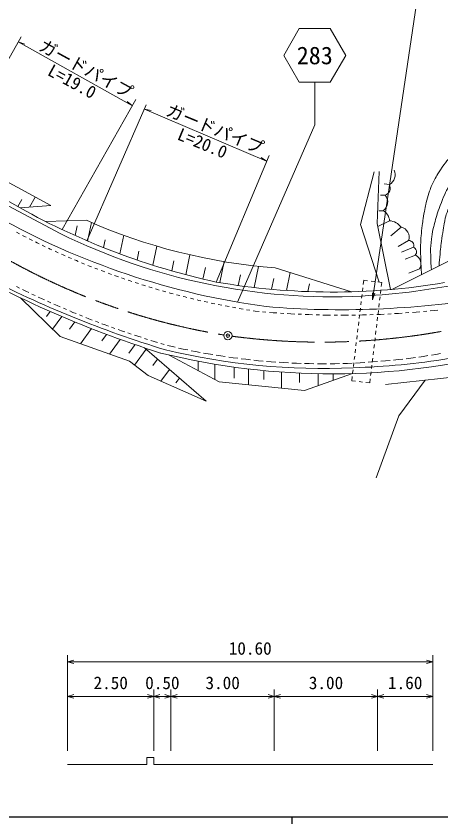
# Model space of a CAD drawing. Units: millimetres, scale not verified. Extents: x 40000 to 680000, y 20000 to 380000.
# Drawn here: x 127978 to 189622, y 204000 to 321308 of the extents above; entities that cross this region are included whole.
import ezdxf
from ezdxf.enums import TextEntityAlignment as Align

# ---------------------------------------------------------------- set-up
doc = ezdxf.new("R2010")
doc.units = ezdxf.units.MM
doc.header["$LTSCALE"] = 1000
doc.header["$PDMODE"] = 32
doc.header["$PDSIZE"] = 500
doc.linetypes.add('CHAIN', pattern=[18.5, 12, -1.5, 3.5, -1.5])
for name, color, linetype, lineweight in [('M-BGD', 7, 'Continuous', 13), ('M-BMK', 2, 'CHAIN', 13), ('M-STR-HTXT', 7, 'Continuous', 13), ('M-TTL', 2, 'Continuous', 140), ('M-TTL-BAND', 7, 'Continuous', 25), ('M-WORK', 1, 'Continuous', 13)]:
    doc.layers.add(name, color=color, linetype=linetype, lineweight=lineweight)
doc.styles.add('ＭＳ ゴシック', font='')
doc.styles.get('ＭＳ ゴシック').set_extended_font_data('MS Gothic')

# ---------------------------------------------------------------- blocks, each defined once
blk = doc.blocks.new('open_arrow')
at = {"color": 0, "linetype": 'Continuous', "lineweight": -2}
blk.add_lwpolyline([(7.5, 1.25), (0, 0), (7.5, -1.25)], dxfattribs=at)

msp = doc.modelspace()

# ---------------------------------------------------------------- linework, layer by layer
at = {"layer": 'M-BGD'}
msp.add_circle((158712, 274905), 600, dxfattribs=at)
msp.add_point((158712, 274905), dxfattribs=at)
at = {"layer": 'M-BMK'}
for centre, radius, start, end in [((173587, 369619), 95874, 241.09037, 260.71574), ((172284, 372043), 98081, 262.3963, 281.73149)]:
    msp.add_arc(centre, radius, start, end, dxfattribs=at)
at = {"layer": 'M-STR-HTXT'}
for p, q in [((128704, 318304), (117876, 299399)), ((145350, 309181), (134673, 290300)), ((144841, 308281), (144087, 308912)), ((146867, 308443), (138244, 288689)), ((164679, 301054), (156998, 282696)), ((164337, 300239), (163519, 300785))]:
    msp.add_line(p, q, dxfattribs=at)
for points in [[(144841, 308281), (128285, 317573), (129218, 317261)], [(164337, 300239), (146590, 307810), (147551, 307600)]]:
    msp.add_lwpolyline(points, dxfattribs=at)
at = {"layer": 'M-TTL', "lineweight": 13}
msp.add_lwpolyline([(179721, 280126), (187667, 333953), (158610, 333953)], dxfattribs=at)
at = {"layer": 'M-TTL-BAND'}
for p, q in [((40000, 205000), (579000, 205000)), ((168000, 205000), (168000, 204000))]:
    msp.add_line(p, q, dxfattribs=at)
at = {"layer": 'M-WORK'}
for p, q in [((75790, 322815), (128574, 293447)), ((171320, 311706), (171320, 305533)), ((160102, 279767), (171320, 305533)), ((134359, 289744), (117496, 298735)), ((181394, 296978), (182152, 296841)), ((128818, 294699), (128216, 293646)), ((130755, 295041), (129909, 293559)), ((180886, 295299), (181541, 295291)), ((180623, 293012), (181266, 293047)), ((132262, 291483), (138166, 291659)), ((138344, 288646), (138909, 291335)), ((180472, 290770), (182186, 291594)), ((128034, 289920), (128476, 289687)), ((136530, 289442), (136825, 290846)), ((182354, 289400), (183842, 290641)), ((128919, 289454), (129176, 289319)), ((129176, 289319), (129436, 289188)), ((129882, 288964), (130329, 288739)), ((140648, 287694), (140887, 288827)), ((143014, 286783), (143583, 289485)), ((183422, 287870), (184927, 288721)), ((130776, 288515), (131036, 288384)), ((131036, 288384), (131298, 288259)), ((131749, 288043), (132200, 287827)), ((132651, 287611), (132913, 287485)), ((132913, 287485), (133177, 287365)), ((147793, 285143), (148375, 287913)), ((183924, 287030), (185653, 287748)), ((225528, 287552), (185998, 281345)), ((133632, 287158), (134087, 286950)), ((134542, 286743), (134807, 286623)), ((134807, 286623), (135074, 286507)), ((135533, 286309), (135991, 286110)), ((145539, 285884), (145807, 287161)), ((152589, 283755), (153197, 286645)), ((184454, 285994), (185920, 286602)), ((136450, 285911), (136717, 285796)), ((136717, 285796), (136986, 285686)), ((137448, 285496), (137911, 285306)), ((138374, 285116), (138642, 285006)), ((150568, 284309), (150877, 285774)), ((157520, 282607), (158160, 285653)), ((138642, 285006), (138913, 284901)), ((139380, 284720), (139846, 284539)), ((140312, 284358), (140583, 284253)), ((140583, 284253), (140856, 284153)), ((141325, 283981), (141794, 283809)), ((155087, 283130), (155443, 284823)), ((162524, 281894), (163169, 284962)), ((176657, 281278), (165590, 284738)), ((167220, 281462), (167766, 284058)), ((184966, 283957), (186527, 284605)), ((142264, 283636), (142537, 283536)), ((142537, 283536), (142812, 283442)), ((143284, 283279), (143757, 283116)), ((144230, 282952), (144504, 282858)), ((144504, 282858), (144781, 282768)), ((160212, 282190), (160538, 283743)), ((165050, 281633), (165383, 283217)), ((178428, 282950), (178357, 282354)), ((178992, 282883), (178428, 282950)), ((179985, 282764), (179489, 282824)), ((128023, 282043), (128471, 281821)), ((128919, 281598), (129369, 281374)), ((145256, 282614), (145732, 282460)), ((146208, 282306), (146484, 282216)), ((146484, 282216), (146762, 282132)), ((147241, 281987), (147719, 281842)), ((148198, 281697), (148476, 281613)), ((148476, 281613), (148756, 281534)), ((170324, 281301), (170561, 282424)), ((178298, 281858), (178239, 281361)), ((181046, 282638), (180482, 282705)), ((180857, 281049), (180916, 281546)), ((180975, 282042), (181046, 282638)), ((129369, 281374), (129824, 281159)), ((130276, 280945), (130728, 280731)), ((131180, 280517), (131635, 280302)), ((149237, 281398), (149718, 281262)), ((150199, 281127), (150479, 281048)), ((150479, 281048), (150760, 280974)), ((151244, 280847), (151728, 280721)), ((152211, 280594), (152493, 280521)), ((152493, 280521), (152775, 280452)), ((178179, 280865), (178120, 280368)), ((180739, 280056), (180798, 280553)), ((131635, 280302), (132094, 280096)), ((132550, 279891), (133006, 279686)), ((133462, 279481), (133921, 279274)), ((133921, 279274), (134383, 279077)), ((153261, 280335), (153747, 280218)), ((154233, 280100), (154516, 280032)), ((154516, 280032), (154799, 279969)), ((155288, 279861), (155776, 279753)), ((156264, 279645), (156548, 279582)), ((156548, 279582), (156833, 279524)), ((157323, 279426), (157813, 279327)), ((158303, 279228), (158588, 279171)), ((178061, 279872), (178002, 279376)), ((180620, 279063), (180679, 279560)), ((132933, 278412), (132397, 277685)), ((134843, 278881), (135303, 278685)), ((135763, 278489), (136226, 278291)), ((136226, 278291), (136693, 278103)), ((158588, 279171), (158874, 279119)), ((159366, 279029), (159858, 278940)), ((160350, 278850), (160636, 278798)), ((160636, 278798), (160923, 278752)), ((161416, 278672), (161910, 278592)), ((162403, 278512), (162690, 278465)), ((162690, 278465), (163237, 278418)), ((163735, 278375), (164234, 278333)), ((164732, 278290), (165279, 278243)), ((165279, 278243), (165827, 278207)), ((166326, 278174), (166825, 278141)), ((167324, 278108), (167872, 278072)), ((167872, 278072), (168421, 278047)), ((168920, 278024), (169420, 278001)), ((177943, 278879), (177883, 278383)), ((180502, 278070), (180561, 278567)), ((180859, 277992), (181408, 278022)), ((181907, 278048), (182406, 278075)), ((182906, 278102), (183454, 278131)), ((183454, 278131), (184002, 278172)), ((184500, 278208), (184999, 278245)), ((185498, 278282), (186046, 278322)), ((186046, 278322), (186592, 278373)), ((187090, 278420), (187588, 278466)), ((188086, 278513), (188633, 278564)), ((188633, 278564), (189178, 278626)), ((134614, 277683), (133265, 275851)), ((136504, 276892), (135720, 275828)), ((137156, 277916), (137620, 277729)), ((138084, 277542), (138550, 277354)), ((138550, 277354), (139020, 277175)), ((139488, 276997), (139955, 276819)), ((169919, 277978), (170468, 277953)), ((170468, 277953), (171017, 277938)), ((171517, 277925), (172016, 277912)), ((172516, 277899), (173065, 277885)), ((173065, 277885), (173615, 277882)), ((174115, 277879), (174615, 277876)), ((175115, 277872), (175664, 277869)), ((175664, 277869), (176213, 277877)), ((176713, 277884), (177213, 277890)), ((177706, 276893), (177647, 276397)), ((177713, 277897), (178262, 277905)), ((177824, 277886), (177765, 277390)), ((178262, 277905), (178811, 277923)), ((179311, 277940), (179811, 277957)), ((180310, 277974), (180859, 277992)), ((180383, 277077), (180443, 277574)), ((138909, 275926), (137294, 273734)), ((140422, 276641), (140892, 276462)), ((140892, 276462), (141366, 276292)), ((141837, 276123), (142307, 275954)), ((142778, 275785), (143251, 275616)), ((177587, 275900), (177528, 275404)), ((180265, 276084), (180324, 276581)), ((141093, 275090), (140419, 274175)), ((143251, 275616), (143728, 275455)), ((144202, 275295), (144676, 275136)), ((145150, 274976), (145627, 274816)), ((145627, 274816), (146106, 274664)), ((146583, 274514), (147060, 274364)), ((177469, 274907), (177410, 274411)), ((180028, 274098), (180087, 274595)), ((180147, 275091), (180206, 275588)), ((143093, 274357), (141532, 272238)), ((145252, 273600), (144327, 272344)), ((147537, 274213), (148017, 274062)), ((148017, 274062), (148500, 273920)), ((148979, 273779), (149459, 273638)), ((149939, 273497), (150421, 273355)), ((150421, 273355), (151078, 273210)), ((177351, 273914), (177291, 273418)), ((179910, 273105), (179969, 273602)), ((146852, 272925), (145165, 270635)), ((151566, 273101), (152223, 272955)), ((152223, 272955), (152882, 272822)), ((153372, 272723), (154032, 272589)), ((154032, 272589), (154693, 272468)), ((155185, 272378), (155847, 272257)), ((155847, 272257), (156511, 272148)), ((177232, 272921), (177173, 272425)), ((179791, 272113), (179851, 272609)), ((188243, 272078), (188907, 272183)), ((188907, 272183), (189569, 272302)), ((148500, 271497), (147816, 270569)), ((154385, 269853), (154385, 271193)), ((157004, 272068), (157668, 271959)), ((157668, 271959), (158334, 271863)), ((158829, 271791), (159495, 271695)), ((159495, 271695), (160162, 271612)), ((160658, 271550), (161326, 271466)), ((161326, 271466), (161995, 271395)), ((162492, 271342), (163161, 271271)), ((163161, 271271), (163831, 271213)), ((164329, 271170), (165000, 271111)), ((165000, 271111), (165671, 271065)), ((166170, 271031), (166841, 270986)), ((166841, 270986), (167513, 270953)), ((177114, 271928), (177054, 271432)), ((177908, 270961), (178579, 271004)), ((179078, 271036), (179749, 271078)), ((179673, 271120), (179732, 271616)), ((179749, 271078), (180420, 271134)), ((180918, 271175), (181589, 271230)), ((181589, 271230), (182258, 271298)), ((182755, 271349), (183425, 271417)), ((183425, 271417), (184092, 271498)), ((184589, 271558), (185257, 271638)), ((185257, 271638), (185923, 271731)), ((186418, 271800), (187084, 271894)), ((187084, 271894), (187749, 271999)), ((150251, 269980), (148995, 268274)), ((156800, 268572), (156800, 270761)), ((159638, 268744), (159638, 270328)), ((161698, 267778), (161698, 270064)), ((163935, 268531), (163935, 269825)), ((168012, 270928), (168684, 270895)), ((168684, 270895), (169356, 270874)), ((169856, 270859), (170528, 270839)), ((170528, 270839), (171201, 270831)), ((171701, 270825), (172374, 270817)), ((172374, 270817), (173047, 270822)), ((173546, 270826), (174219, 270830)), ((174219, 270830), (174892, 270848)), ((175392, 270861), (176064, 270878)), ((176064, 270878), (176736, 270909)), ((176877, 269942), (176818, 269446)), ((176995, 270935), (176936, 270439)), ((177236, 270931), (177908, 270961)), ((179555, 270127), (179614, 270623)), ((151686, 268737), (151169, 268036)), ((166514, 267274), (166514, 269611)), ((169106, 268083), (169106, 269461)), ((171835, 267632), (171835, 269373)), ((174006, 268403), (174006, 269355)), ((176758, 268949), (176687, 268354)), ((179306, 268041), (179377, 268637)), ((179436, 269134), (179495, 269630)), ((176687, 268354), (177252, 268286)), ((177748, 268227), (178245, 268168)), ((178741, 268109), (179306, 268041)), ((135452, 214617), (135452, 228516)), ((135452, 227516), (136352, 227766)), ((188452, 227516), (187552, 227766)), ((188452, 214617), (188452, 228516)), ((135452, 227516), (188452, 227516)), ((135452, 227516), (136352, 227266)), ((188452, 227516), (187552, 227266)), ((147952, 214617), (147952, 223516)), ((150452, 214617), (150452, 223516)), ((165452, 214617), (165452, 223516)), ((180452, 214617), (180452, 223516)), ((135452, 222516), (136352, 222766)), ((135452, 222516), (147952, 222516)), ((135452, 222516), (136352, 222266)), ((147952, 222516), (147052, 222766)), ((147952, 222516), (147052, 222266)), ((147952, 222516), (148852, 222766)), ((147952, 222516), (150452, 222516)), ((147952, 222516), (148852, 222266)), ((150452, 222516), (149552, 222766)), ((150452, 222516), (149552, 222266)), ((150452, 222516), (151352, 222766)), ((150452, 222516), (165452, 222516)), ((150452, 222516), (151352, 222266)), ((165452, 222516), (164552, 222766)), ((165452, 222516), (164552, 222266)), ((165452, 222516), (166352, 222766)), ((165452, 222516), (180452, 222516)), ((165452, 222516), (166352, 222266)), ((180452, 222516), (179552, 222766)), ((180452, 222516), (179552, 222266)), ((180452, 222516), (181352, 222766)), ((180452, 222516), (188452, 222516)), ((180452, 222516), (181352, 222266)), ((188452, 222516), (187552, 222766)), ((188452, 222516), (187552, 222266)), ((146952, 213617), (147952, 213617)), ((146952, 212617), (146952, 213617)), ((147952, 212617), (147952, 213617)), ((135452, 212617), (146952, 212617)), ((147952, 212617), (150452, 212617)), ((150452, 212617), (165452, 212617)), ((165452, 212617), (180452, 212617)), ((180452, 212617), (188452, 212617))]:
    msp.add_line(p, q, dxfattribs=at)
for points in [[(128574, 293447), (133002, 293818), (88465, 318058), (80879, 321283)], [(179955, 298691), (177981, 291033), (180685, 282681)], [(180694, 298731), (180391, 291176), (182319, 281604)], [(182496, 281619), (194528, 287616), (222965, 292364), (236903, 291801)], [(128593, 280403), (134384, 274761), (144418, 271220), (147133, 269095), (155557, 265383), (146597, 273146)], [(181569, 267801), (192241, 268982), (199190, 272530)], [(176812, 269400), (169845, 266925), (157460, 268221), (150168, 272091)], [(180230, 254256), (183548, 263249), (187327, 268438)]]:
    msp.add_lwpolyline(points, dxfattribs=at)
msp.add_lwpolyline([(175820, 315603), (173570, 319500), (169070, 319500), (166820, 315603), (169070, 311706), (173570, 311706)], close=True, dxfattribs=at)
for centre, radius, start, end in [((181293, 298310), 1702, 300.2886, 22.41311), ((181163, 296335), 1110, 289.86027, 27.10777), ((180386, 294293), 1526, 305.23455, 40.8351), ((178839, 383392), 103037, 240.80179, 257.76199), ((178834, 387417), 109267, 240.59614, 262.32833), ((180329, 291435), 1864, 4.88348, 59.8059), ((172117, 368395), 83911, 246.13291, 265.53854), ((182050, 289442), 2156, 33.78104, 86.37075), ((183620, 289249), 1410, 338.03216, 80.93627), ((173810, 369793), 89242, 243.76361, 272.7901), ((184959, 287987), 734, 340.96702, 92.47287), ((185344, 287072), 743, 320.74278, 65.4156), ((195691, 420896), 155693, 239.55862, 252.53094), ((185354, 285339), 1384, 327.95954, 65.86009), ((195320, 423129), 157074, 242.66259, 253.09509), ((173850, 379319), 98081, 260.10649, 279.56991), ((175166, 408553), 129885, 265.17742, 279.33236), ((172200, 393409), 112910, 273.02276, 277.01925), ((173780, 372632), 103277, 256.09078, 284.24344), ((172592, 368898), 98759, 256.56496, 272.5071), ((173450, 378023), 107845, 271.83932, 279.23467)]:
    msp.add_arc(centre, radius, start, end, dxfattribs=at)
for points, knots in [([(186820, 283775), (186777, 284436), (186693, 286422), (186679, 287085), (186671, 287442), (186687, 288515), (186713, 288872), (186749, 289385), (186918, 290917), (186989, 291425), (187054, 291891), (187287, 293281), (187391, 293739), (187499, 294217), (187882, 295640), (188052, 296100), (188211, 296531), (188791, 297784), (189027, 298178), (189319, 298666), (190312, 300058), (190679, 300492), (191114, 301006), (192528, 302452), (193026, 302905), (193548, 303379), (195191, 304717), (195770, 305120), (196258, 305460), (197813, 306346), (198348, 306607), (198926, 306889), (200713, 307626), (201323, 307830), (201939, 308036), (203827, 308523), (204463, 308656), (204900, 308748), (206231, 308942), (206677, 308954), (206819, 308958), (207000, 308960), (207210, 308960)], [0, 0, 0, 0, 1, 1, 1, 2, 2, 2, 3, 3, 3, 4, 4, 4, 5, 5, 5, 6, 6, 6, 7, 7, 7, 8, 8, 8, 9, 9, 9, 10, 10, 10, 11, 11, 11, 12, 12, 12, 13, 13, 13, 14, 14, 14, 14]), ([(231766, 293679), (231604, 294195), (231023, 295713), (230798, 296205), (230507, 296843), (229544, 298715), (229193, 299322), (229009, 299638), (228374, 300537), (228130, 300809), (227791, 301187), (226673, 302225), (226289, 302556), (225924, 302871), (224785, 303761), (224388, 304034), (224138, 304204), (223343, 304646), (223065, 304765), (222684, 304930), (221507, 305343), (221106, 305450), (220589, 305589), (219013, 305905), (218485, 305993), (217738, 306118), (215486, 306443), (214731, 306513), (213622, 306616), (210284, 306817), (209171, 306857), (208728, 306873), (207398, 306821), (206956, 306791), (206420, 306755), (204811, 306619), (204282, 306525), (203684, 306419), (201906, 305993), (201331, 305793), (200754, 305592), (199077, 304840), (198550, 304532), (197900, 304153), (196063, 302834), (195471, 302370), (195106, 302083), (194087, 301128), (193771, 300788), (193434, 300423), (192493, 299263), (192213, 298852), (191797, 298240), (190633, 296348), (190301, 295688), (190018, 295126), (189354, 293355), (189148, 292760), (189013, 292369), (188694, 291169), (188595, 290767), (188523, 290473), (188334, 289583), (188292, 289283), (188244, 288944), (188154, 287920), (188144, 287578), (188131, 287173), (188156, 285958), (188178, 285554), (188189, 285341), (188222, 284917), (188258, 284491)], [0, 0, 0, 0, 1, 1, 1, 2, 2, 2, 3, 3, 3, 4, 4, 4, 5, 5, 5, 6, 6, 6, 7, 7, 7, 8, 8, 8, 9, 9, 9, 10, 10, 10, 11, 11, 11, 12, 12, 12, 13, 13, 13, 14, 14, 14, 15, 15, 15, 16, 16, 16, 17, 17, 17, 18, 18, 18, 19, 19, 19, 20, 20, 20, 21, 21, 21, 22, 22, 22, 23, 23, 23, 24, 24, 24, 24]), ([(230110, 292752), (229983, 293215), (229522, 294581), (229341, 295026), (229118, 295577), (228386, 297207), (228093, 297725), (227787, 298266), (226744, 299818), (226356, 300305), (226107, 300618), (225228, 301445), (224923, 301705), (224723, 301874), (224075, 302324), (223843, 302447), (223354, 302706), (221847, 303410), (221331, 303610), (220733, 303842), (218904, 304436), (218285, 304602), (217855, 304717), (216541, 304963), (216099, 305017), (215519, 305087), (213767, 305201), (213182, 305219), (212545, 305238), (210631, 305232), (209995, 305202), (209351, 305172), (207423, 305018), (206787, 304916), (206225, 304825), (204564, 304412), (204021, 304241), (203205, 303984), (200784, 303119), (199999, 302779), (199320, 302485), (197346, 301467), (196717, 301079), (196304, 300824), (195171, 299904), (194815, 299575), (194471, 299257), (193524, 298218), (193229, 297854), (192937, 297493), (192135, 296349), (191887, 295955), (191732, 295710), (191335, 294932), (191223, 294664), (191026, 294194), (190494, 292762), (190346, 292276), (190260, 291994), (190101, 291123), (190052, 290832), (189958, 290271), (189691, 288585), (189627, 288019), (189562, 287446), (189463, 286164), (189368, 285045)], [0, 0, 0, 0, 1, 1, 1, 2, 2, 2, 3, 3, 3, 4, 4, 4, 5, 5, 5, 6, 6, 6, 7, 7, 7, 8, 8, 8, 9, 9, 9, 10, 10, 10, 11, 11, 11, 12, 12, 12, 13, 13, 13, 14, 14, 14, 15, 15, 15, 16, 16, 16, 17, 17, 17, 18, 18, 18, 19, 19, 19, 20, 20, 20, 21, 21, 21, 22, 22, 22, 22])]:
    msp.add_open_spline(points, degree=3, knots=knots, dxfattribs=at)

# ---------------------------------------------------------------- block references
at = {"layer": 'M-TTL', "lineweight": 13, "xscale": 133, "yscale": 133, "rotation": 81.6}
msp.add_blockref('open_arrow', (179721, 280126), dxfattribs=at)

# ---------------------------------------------------------------- texts
at = {"layer": 'M-STR-HTXT', "style": 'ＭＳ ゴシック'}
for s, rotation, p in [('ガードパイプ', 331.3, (137426, 312378)), ('L=19.0', 331.3, (135404, 310543)), ('ガードパイプ', 337.5, (156282, 303581)), ('L=20.0', 337.5, (154471, 301507))]:
    msp.add_text(s, height=1833, rotation=rotation, dxfattribs=at).set_placement(p, align=Align.BOTTOM_CENTER)
at = {"layer": 'M-WORK', "style": 'ＭＳ ゴシック'}
msp.add_text('283', height=2566, dxfattribs=at).set_placement((171320, 315603), align=Align.MIDDLE_CENTER)
for s, p in [('10.60', (161952, 228016)), ('2.50', (141702, 223016)), ('0.50', (149202, 223016)), ('3.00', (157952, 223016)), ('3.00', (172952, 223016)), ('1.60', (184452, 223016))]:
    msp.add_text(s, height=1833, dxfattribs=at).set_placement(p, align=Align.BOTTOM_CENTER)

doc.saveas('drawing.dxf')
